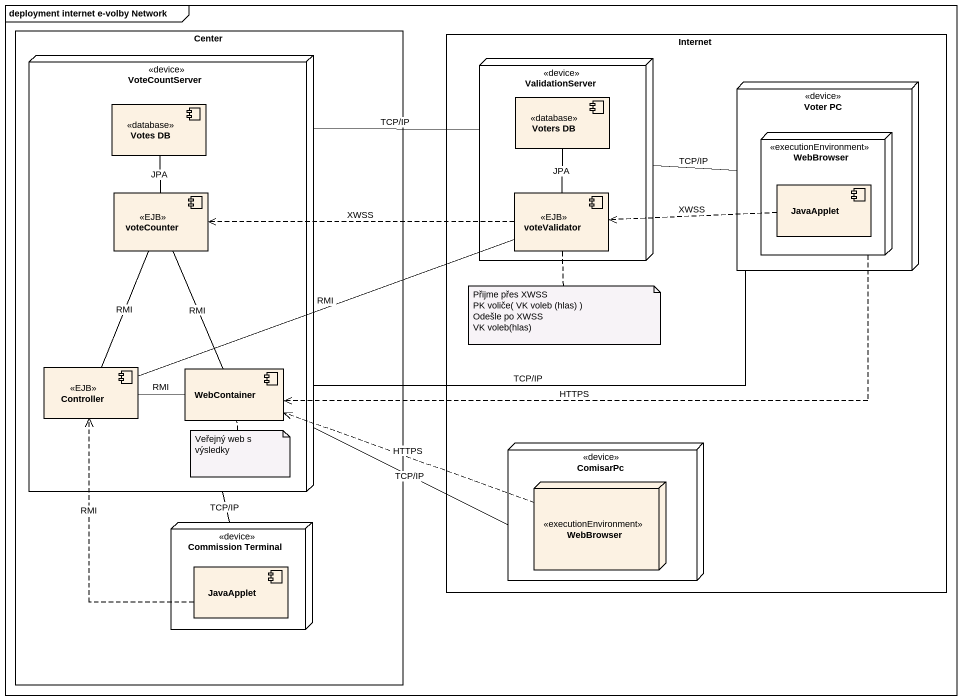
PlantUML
@startuml
mainframe deployment internet e-volby Network
rectangle Center {
  node VoteCountServer <<device>> {
    component "Votes DB" as Votes_DB <<database>>
    component voteCounter <<EJB>>
    component Controller <<EJB>>
    component WebContainer
  }
  node "Commission Terminal" as Commission_Terminal <<device>> {
    component "JavaApplet" as JavaApplet_2
  }
}
rectangle Internet {
  node ValidationServer <<device>> {
    component "Voters DB" as Voters_DB <<database>>
    component voteValidator <<EJB>>
  }
  node "Voter PC" as Voter_PC <<device>> {
    node WebBrowser <<executionEnvironment>> {
      component JavaApplet
    }
  }
  node ComisarPc <<device>> {
    node "WebBrowser" as WebBrowser_2 <<executionEnvironment>>
  }
}
VoteCountServer -right- ValidationServer : TCP/IP
VoteCountServer -right- Voter_PC : TCP/IP
VoteCountServer -right- ComisarPc : TCP/IP
VoteCountServer -- Commission_Terminal : TCP/IP
ValidationServer -right- Voter_PC : TCP/IP
Votes_DB -- voteCounter : JPA
Voters_DB -- voteValidator : JPA
WebBrowser .left.> WebContainer : HTTPS
voteValidator .left.> voteCounter : XWSS
JavaApplet .left.> voteValidator : XWSS
Controller -up- voteCounter : RMI
Controller -right- voteValidator : RMI
Controller -right- WebContainer : RMI
WebContainer -up- voteCounter : RMI
WebBrowser_2 .left.> WebContainer : HTTPS
JavaApplet_2 .up.> Controller : RMI
note bottom of voteValidator
  Přijme přes XWSS
  PK voliče( VK voleb (hlas) )
  Odešle po XWSS
  VK voleb(hlas)
end note
note bottom of WebContainer : Veřejný web s výsledky
@enduml
